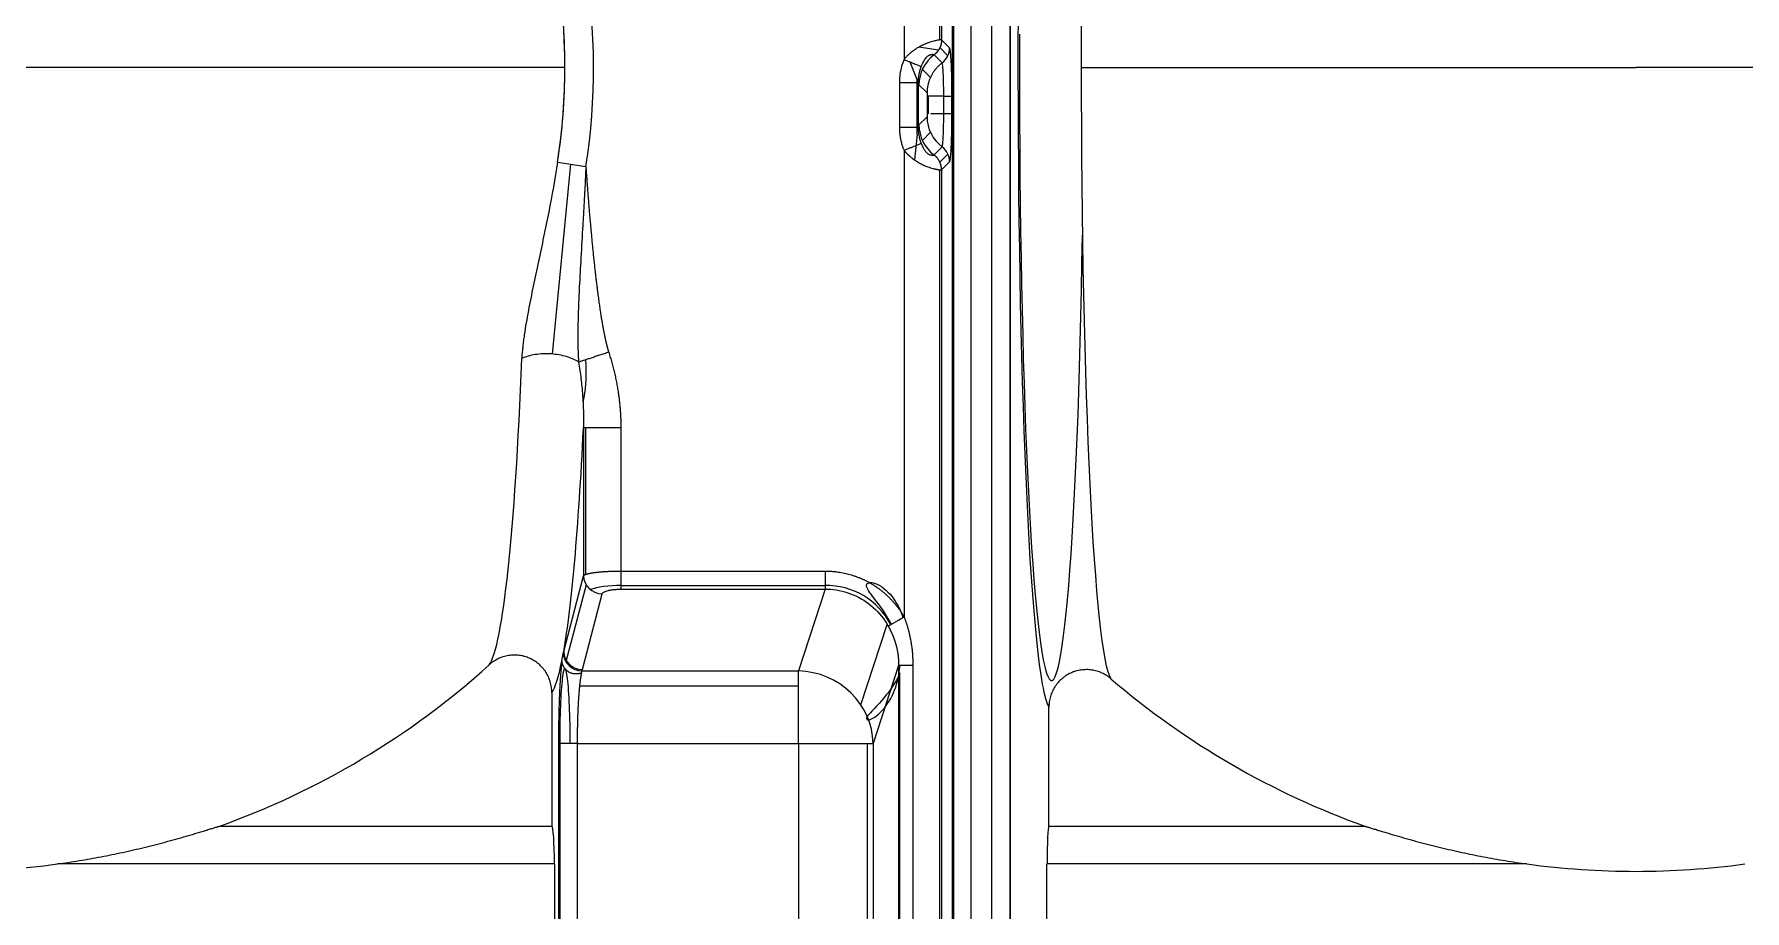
# Model space of a CAD drawing. Header units: millimetres. Extents: x 409 to 2276, y 1039 to 1674.
# Drawn here: x 1750.41 to 1796.03, y 1439.66 to 1463.05 of the extents above; entities that cross this region are included whole.
import ezdxf

# ---------------------------------------------------------------- set-up
doc = ezdxf.new("R2010")
doc.units = ezdxf.units.MM
doc.layers.add('粗实线层', color=7, linetype='Continuous', lineweight=35)

msp = doc.modelspace()

# ---------------------------------------------------------------- linework, layer by layer
at = {"layer": '粗实线层', "lineweight": 20}
for p, q in [((1773.611, 1465.161), (1773.611, 1462.376)), ((1774.56, 1465.161), (1774.56, 1462.895)), ((1774.61, 1465.161), (1774.61, 1462.895)), ((1774.902, 1414.161), (1774.902, 1465.161)), ((1774.927, 1465.161), (1774.927, 1414.161)), ((1775.401, 1414.161), (1775.401, 1465.161)), ((1775.952, 1414.161), (1775.952, 1465.161)), ((1776.427, 1465.161), (1776.427, 1414.161)), ((1776.452, 1414.161), (1776.452, 1465.161)), ((1774.527, 1462.622), (1774.005, 1462.701)), ((1774.565, 1462.69), (1774.781, 1462.474)), ((1774.825, 1462.679), (1774.61, 1462.895)), ((1764.566, 1462.161), (1748.126, 1462.161)), ((1773.762, 1462.312), (1773.96, 1461.821)), ((1774.098, 1462.107), (1774.313, 1461.892)), ((1774.625, 1462.28), (1774.41, 1462.495)), ((1778.335, 1462.161), (1793.126, 1462.161)), ((1814.62, 1462.161), (1793.126, 1462.161)), ((1773.485, 1461.756), (1773.485, 1460.566)), ((1773.96, 1460.379), (1773.96, 1461.821)), ((1773.985, 1461.756), (1773.985, 1460.566)), ((1774.009, 1461.697), (1774.224, 1461.482)), ((1774.228, 1461.398), (1774.228, 1460.925)), ((1774.254, 1461.398), (1774.254, 1460.925)), ((1774.669, 1460.925), (1774.669, 1461.398)), ((1774.876, 1461.398), (1774.876, 1460.925)), ((1774.889, 1460.925), (1774.889, 1461.398)), ((1774.224, 1460.841), (1774.009, 1460.626)), ((1774.889, 1460.925), (1774.669, 1460.925)), ((1773.96, 1460.379), (1773.891, 1459.693)), ((1774.313, 1460.43), (1774.098, 1460.215)), ((1773.611, 1459.947), (1773.611, 1447.502)), ((1774.41, 1459.827), (1774.625, 1460.042)), ((1774.781, 1459.849), (1774.565, 1459.633)), ((1764.719, 1459.579), (1764.223, 1454.514)), ((1764.371, 1459.633), (1765.126, 1459.515)), ((1774.56, 1459.428), (1774.56, 1419.895)), ((1774.61, 1459.427), (1774.825, 1459.643)), ((1774.61, 1459.427), (1774.61, 1419.895)), ((1766.059, 1452.544), (1765.061, 1452.544)), ((1765.061, 1452.544), (1765.061, 1448.6)), ((1765.126, 1448.639), (1765.126, 1452.544)), ((1766.059, 1452.544), (1766.059, 1448.724)), ((1764.534, 1446.578), (1765.061, 1448.6)), ((1765.131, 1448.36), (1764.604, 1446.338)), ((1766.059, 1448.724), (1766.059, 1448.241)), ((1766.059, 1448.724), (1771.506, 1448.724)), ((1765.032, 1446.095), (1765.56, 1448.117)), ((1766.059, 1448.341), (1771.506, 1448.341)), ((1766.059, 1448.241), (1771.506, 1448.241)), ((1771.506, 1448.241), (1770.794, 1446.058)), ((1772.46, 1445.151), (1773.162, 1447.301)), ((1773.465, 1446.206), (1772.786, 1444.127)), ((1773.465, 1446.206), (1773.465, 1433.117)), ((1773.846, 1446.206), (1773.846, 1433.117)), ((1764.956, 1445.661), (1770.794, 1445.661)), ((1765.023, 1446.058), (1770.794, 1446.058)), ((1770.794, 1444.127), (1770.794, 1446.058)), ((1773.502, 1433.311), (1773.502, 1446.005)), ((1764.217, 1445.484), (1764.217, 1441.911)), ((1777.475, 1441.911), (1777.475, 1445.095)), ((1764.395, 1444.127), (1764.395, 1435.196)), ((1764.427, 1444.127), (1764.427, 1435.196)), ((1764.893, 1444.127), (1764.893, 1435.196)), ((1764.893, 1444.127), (1770.794, 1444.127)), ((1770.794, 1444.127), (1770.794, 1435.196)), ((1770.794, 1444.127), (1772.786, 1444.127)), ((1772.626, 1444.127), (1772.626, 1435.196)), ((1772.786, 1444.127), (1772.786, 1435.196)), ((1764.217, 1441.911), (1755.333, 1441.911)), ((1785.92, 1441.911), (1777.475, 1441.911)), ((1764.287, 1440.911), (1751.031, 1440.911)), ((1764.287, 1440.911), (1764.287, 1438.411)), ((1790.222, 1440.911), (1777.422, 1440.911)), ((1777.422, 1438.411), (1777.422, 1440.911))]:
    msp.add_line(p, q, dxfattribs=at)
for centre, radius, start, end in [((1748.126, 1462.161), 16.44, 351.1539, 9.2643), ((1748.126, 1462.161), 16.44, 0, 9.2643), ((1748.126, 1462.161), 17.205, 351.1539, 9.2643), ((1748.126, 1462.161), 16.44, 351.1539, 0), ((1748.126, 1462.161), 21.494, 289.5901, 312.133), ((1793.126, 1462.161), 21.494, 229.357, 250.4099), ((1748.126, 1462.161), 21.448, 262.2163, 277.7837), ((1793.126, 1462.161), 21.448, 262.2163, 277.7837)]:
    msp.add_arc(centre, radius, start, end, dxfattribs=at)
for centre, major_axis, ratio, start_param, end_param in [((1777.544, 1462.161), (0, -17.117), 0.052336, 4.536211, 6.003218), ((1779.191, 1462.161), (0, -16.356), 0.052336, 4.536211, 4.712389), ((1777.544, 1462.161), (0, 16.356), 0.052336, 1.516599, 4.435125), ((1774.326, 1462.679), (-0.354, -0.354), 0.997265, 1.428216, 2.354826), ((1775.007, 1461.697), (0.707, 0.707), 0.997265, 1.428307, 2.354825), ((1779.191, 1462.161), (0, -16.356), 0.052336, 4.712389, 6.207788), ((1774.39, 1461.398), (-0.5, 0), 0.000035, 2.162623, 3.089215), ((1775.222, 1460.841), (0.707, -0.707), 0.997265, 3.92836, 4.854971), ((1775.227, 1460.925), (1, 0), 0.000001, 2.179337, 2.692846), ((1775.007, 1460.626), (0.707, -0.707), 0.997265, 3.928399, 4.854916), ((1774.326, 1459.643), (-0.353, 0.354), 0.997266, 3.92864, 4.855249), ((1762.441, 1462.161), (0, -16.011), 0.069756, 0.094116, 1.06445), ((1764.104, 1462.161), (0, -16.755), 0.069756, 0.376279, 0.959436), ((1765.56, 1448.6), (-0.484, 0.126), 0.96373, 0.264456, 1.817189), ((1766.059, 1448.073), (-1, 0), 0.267949, 4.712389, 5.659885), ((1771.494, 1446.27), (-0.645, -1.975), 0.962495, 2.394453, 3.462237), ((1773.611, 1447.502), (0.432, 0.251), 0.000001, 3.348724, 4.712389), ((1765.023, 1446.541), (-0.483, 0.128), 0.963657, 0.278768, 1.821069), ((1765.032, 1446.578), (-0.484, 0.126), 0.96373, 0.26445, 1.817191), ((1764.104, 1462.161), (0, -16.755), 0.069756, 0.09691, 0.332582), ((1764.567, 1444.127), (0, 2), 0.069927, 4.712389, 7.853982), ((1770.794, 1444.127), (1.901, -0.621), 0.962495, 0.327053, 1.87529), ((1777.544, 1462.161), (0, -17.117), 0.052336, 6.003218, 6.206082), ((1764.217, 1440.911), (0, 1), 0.069927, 4.712389, 6.283185), ((1777.475, 1440.911), (0, 1), 0.052408, 0, 1.570796)]:
    msp.add_ellipse(centre, major_axis=major_axis, ratio=ratio, start_param=start_param, end_param=end_param, dxfattribs=at)
for points, degree, knots in [([(1774.61, 1462.895), (1774.609, 1462.895), (1774.609, 1462.896), (1774.607, 1462.896), (1774.606, 1462.896), (1774.604, 1462.897), (1774.602, 1462.897), (1774.6, 1462.897), (1774.597, 1462.897), (1774.594, 1462.897), (1774.591, 1462.897), (1774.587, 1462.897), (1774.583, 1462.896), (1774.579, 1462.896), (1774.575, 1462.896), (1774.57, 1462.895), (1774.565, 1462.895), (1774.553, 1462.893), (1774.533, 1462.89), (1774.497, 1462.884), (1774.455, 1462.875), (1774.398, 1462.861), (1774.337, 1462.845), (1774.275, 1462.825), (1774.226, 1462.807), (1774.186, 1462.792), (1774.146, 1462.775), (1774.106, 1462.757), (1774.067, 1462.737), (1774.03, 1462.717), (1773.992, 1462.696), (1773.955, 1462.674), (1773.919, 1462.65), (1773.88, 1462.623), (1773.833, 1462.589), (1773.787, 1462.551), (1773.749, 1462.518), (1773.72, 1462.492), (1773.696, 1462.469), (1773.674, 1462.446), (1773.652, 1462.422), (1773.631, 1462.399), (1773.618, 1462.383), (1773.611, 1462.376)], 3, [0, 0, 0, 0, 0.009652, 0.019371, 0.029157, 0.039009, 0.048928, 0.058912, 0.068961, 0.079075, 0.089254, 0.099501, 0.109814, 0.120196, 0.130646, 0.141166, 0.151755, 0.162415, 0.20779, 0.253246, 0.316208, 0.360133, 0.431508, 0.487799, 0.518852, 0.54969, 0.580257, 0.610521, 0.640414, 0.666456, 0.694481, 0.724473, 0.746679, 0.776189, 0.812656, 0.853695, 0.884193, 0.904534, 0.924283, 0.943695, 0.962778, 0.981543, 1, 1, 1, 1]), ([(1774.41, 1462.495), (1774.409, 1462.495), (1774.409, 1462.496), (1774.408, 1462.497), (1774.407, 1462.498), (1774.406, 1462.499), (1774.404, 1462.499), (1774.403, 1462.5), (1774.401, 1462.5), (1774.399, 1462.501), (1774.397, 1462.501), (1774.394, 1462.502), (1774.392, 1462.502), (1774.39, 1462.502), (1774.387, 1462.502), (1774.384, 1462.502), (1774.382, 1462.502), (1774.379, 1462.502), (1774.376, 1462.502), (1774.373, 1462.502), (1774.37, 1462.502), (1774.367, 1462.502), (1774.363, 1462.502), (1774.36, 1462.501), (1774.357, 1462.501), (1774.354, 1462.501), (1774.35, 1462.5), (1774.347, 1462.5), (1774.344, 1462.499), (1774.341, 1462.499), (1774.334, 1462.498), (1774.325, 1462.496), (1774.312, 1462.493), (1774.3, 1462.49), (1774.285, 1462.484), (1774.266, 1462.476), (1774.242, 1462.462), (1774.223, 1462.446), (1774.207, 1462.431), (1774.195, 1462.418), (1774.182, 1462.403), (1774.168, 1462.385), (1774.154, 1462.364), (1774.143, 1462.346), (1774.134, 1462.331), (1774.126, 1462.317), (1774.118, 1462.302), (1774.109, 1462.284), (1774.099, 1462.263), (1774.088, 1462.24), (1774.076, 1462.214), (1774.069, 1462.195), (1774.065, 1462.185)], 3, [0, 0, 0, 0, 0.017719, 0.035157, 0.052314, 0.069189, 0.085782, 0.102091, 0.118117, 0.133861, 0.149321, 0.1645, 0.179396, 0.194012, 0.208347, 0.222402, 0.236178, 0.249676, 0.262898, 0.275845, 0.288518, 0.300919, 0.313049, 0.324911, 0.336507, 0.347839, 0.358911, 0.369725, 0.380284, 0.390591, 0.400648, 0.438325, 0.472114, 0.502203, 0.528783, 0.576572, 0.61908, 0.658104, 0.677474, 0.698514, 0.72151, 0.746713, 0.774354, 0.804655, 0.81836, 0.835021, 0.854685, 0.877404, 0.903234, 0.932235, 0.96447, 1, 1, 1, 1]), ([(1774.61, 1462.895), (1774.61, 1462.892), (1774.609, 1462.885), (1774.609, 1462.874), (1774.609, 1462.864), (1774.608, 1462.853), (1774.607, 1462.843), (1774.606, 1462.833), (1774.604, 1462.822), (1774.603, 1462.812), (1774.601, 1462.802), (1774.599, 1462.792), (1774.597, 1462.782), (1774.594, 1462.772), (1774.592, 1462.762), (1774.589, 1462.752), (1774.586, 1462.742), (1774.582, 1462.733), (1774.579, 1462.723), (1774.575, 1462.713), (1774.572, 1462.704), (1774.568, 1462.695), (1774.564, 1462.685), (1774.559, 1462.676), (1774.555, 1462.667), (1774.55, 1462.658), (1774.545, 1462.65), (1774.54, 1462.641), (1774.535, 1462.632), (1774.53, 1462.624), (1774.524, 1462.615), (1774.519, 1462.607), (1774.513, 1462.599), (1774.507, 1462.591), (1774.501, 1462.583), (1774.494, 1462.576), (1774.488, 1462.568), (1774.482, 1462.561), (1774.475, 1462.554), (1774.468, 1462.546), (1774.461, 1462.54), (1774.454, 1462.533), (1774.447, 1462.526), (1774.44, 1462.52), (1774.432, 1462.513), (1774.425, 1462.507), (1774.417, 1462.501), (1774.412, 1462.497), (1774.41, 1462.495)], 3, [0, 0, 0, 0, 0.022614, 0.04519, 0.067725, 0.090222, 0.112679, 0.135097, 0.157476, 0.179815, 0.202116, 0.224377, 0.246599, 0.268782, 0.290926, 0.313031, 0.335097, 0.357125, 0.379113, 0.401062, 0.422973, 0.444845, 0.466678, 0.488472, 0.510228, 0.531944, 0.553623, 0.575262, 0.596863, 0.618426, 0.63995, 0.661435, 0.682883, 0.704291, 0.725662, 0.746994, 0.768287, 0.789543, 0.81076, 0.831939, 0.85308, 0.874182, 0.895247, 0.916274, 0.937262, 0.958213, 0.979125, 1, 1, 1, 1]), ([(1773.611, 1462.376), (1773.639, 1462.364), (1773.668, 1462.352), (1773.723, 1462.329), (1773.75, 1462.317), (1773.8, 1462.296), (1773.824, 1462.286), (1773.869, 1462.268), (1773.889, 1462.259), (1773.926, 1462.243), (1773.944, 1462.236), (1773.978, 1462.222), (1773.994, 1462.215), (1774.021, 1462.204), (1774.033, 1462.199), (1774.053, 1462.19), (1774.06, 1462.187), (1774.065, 1462.185)], 3, [0, 0, 0, 0, 0.125, 0.125, 0.25, 0.25, 0.375, 0.375, 0.5, 0.5, 0.625, 0.625, 0.75, 0.75, 0.875, 0.875, 1, 1, 1, 1]), ([(1774.065, 1462.185), (1774.063, 1462.18), (1774.059, 1462.168), (1774.053, 1462.151), (1774.046, 1462.133), (1774.04, 1462.115), (1774.035, 1462.096), (1774.029, 1462.077), (1774.024, 1462.058), (1774.019, 1462.038), (1774.014, 1462.018), (1774.01, 1461.998), (1774.005, 1461.978), (1774.002, 1461.957), (1773.998, 1461.935), (1773.995, 1461.914), (1773.992, 1461.892), (1773.99, 1461.87), (1773.988, 1461.848), (1773.986, 1461.825), (1773.985, 1461.802), (1773.985, 1461.779), (1773.985, 1461.764), (1773.985, 1461.756)], 3, [0, 0, 0, 0, 0.041731, 0.08413, 0.12719, 0.170899, 0.215248, 0.260225, 0.305818, 0.352014, 0.398798, 0.446157, 0.494073, 0.542531, 0.591514, 0.641004, 0.690982, 0.741431, 0.792328, 0.843656, 0.895391, 0.947513, 1, 1, 1, 1]), ([(1774.669, 1461.398), (1774.669, 1461.548), (1774.665, 1461.851), (1774.648, 1462.182), (1774.632, 1462.272), (1774.625, 1462.28)], 3, [0, 0, 0, 0, 0.337668, 0.674607, 1, 1, 1, 1]), ([(1773.485, 1461.756), (1773.514, 1461.756), (1773.544, 1461.756), (1773.604, 1461.756), (1773.634, 1461.756), (1773.694, 1461.756), (1773.723, 1461.756), (1773.779, 1461.756), (1773.805, 1461.756), (1773.854, 1461.756), (1773.875, 1461.756), (1773.913, 1461.756), (1773.929, 1461.756), (1773.955, 1461.756), (1773.965, 1461.756), (1773.979, 1461.756), (1773.983, 1461.756), (1773.985, 1461.756)], 3, [0, 0, 0, 0, 0.125, 0.125, 0.25, 0.25, 0.375, 0.375, 0.5, 0.5, 0.625, 0.625, 0.75, 0.75, 0.875, 0.875, 1, 1, 1, 1]), ([(1773.985, 1461.756), (1773.985, 1461.755), (1773.986, 1461.751), (1773.987, 1461.747), (1773.988, 1461.742), (1773.989, 1461.738), (1773.991, 1461.734), (1773.992, 1461.73), (1773.993, 1461.727), (1773.994, 1461.724), (1773.995, 1461.721), (1773.996, 1461.718), (1773.998, 1461.715), (1773.999, 1461.712), (1774, 1461.71), (1774.001, 1461.708), (1774.002, 1461.706), (1774.003, 1461.704), (1774.004, 1461.702), (1774.005, 1461.7), (1774.006, 1461.699), (1774.008, 1461.698), (1774.008, 1461.697), (1774.009, 1461.697)], 3, [0, 0, 0, 0, 0.051285, 0.102171, 0.15266, 0.20276, 0.252473, 0.301806, 0.350763, 0.39935, 0.447573, 0.49544, 0.542956, 0.590128, 0.636963, 0.683466, 0.72964, 0.77549, 0.821019, 0.866231, 0.911129, 0.955718, 1, 1, 1, 1]), ([(1774.224, 1461.482), (1774.225, 1461.481), (1774.226, 1461.472), (1774.228, 1461.44), (1774.228, 1461.412), (1774.228, 1461.398)], 3, [0, 0, 0, 0, 0.325301, 0.662286, 1, 1, 1, 1]), ([(1774.669, 1461.398), (1774.605, 1461.398), (1774.546, 1461.398), (1774.441, 1461.398), (1774.395, 1461.398), (1774.319, 1461.398), (1774.288, 1461.398), (1774.245, 1461.398), (1774.232, 1461.398), (1774.228, 1461.398)], 3, [0, 0, 0, 0, 0.25, 0.25, 0.5, 0.5, 0.75, 0.75, 1, 1, 1, 1]), ([(1774.625, 1460.042), (1774.632, 1460.05), (1774.648, 1460.14), (1774.665, 1460.471), (1774.669, 1460.775), (1774.669, 1460.925)], 3, [0, 0, 0, 0, 0.325485, 0.662412, 1, 1, 1, 1]), ([(1773.485, 1460.566), (1773.485, 1460.559), (1773.485, 1460.546), (1773.486, 1460.526), (1773.486, 1460.507), (1773.487, 1460.488), (1773.488, 1460.469), (1773.49, 1460.45), (1773.491, 1460.431), (1773.493, 1460.413), (1773.495, 1460.395), (1773.497, 1460.377), (1773.499, 1460.36), (1773.501, 1460.343), (1773.504, 1460.326), (1773.506, 1460.309), (1773.509, 1460.292), (1773.512, 1460.276), (1773.515, 1460.26), (1773.521, 1460.229), (1773.531, 1460.186), (1773.546, 1460.131), (1773.56, 1460.083), (1773.575, 1460.04), (1773.588, 1460.004), (1773.6, 1459.973), (1773.608, 1459.955), (1773.611, 1459.947)], 3, [0, 0, 0, 0, 0.03134, 0.062331, 0.092971, 0.123258, 0.153188, 0.182761, 0.211973, 0.240822, 0.269307, 0.297425, 0.325174, 0.352553, 0.37956, 0.406193, 0.432458, 0.458362, 0.483912, 0.509116, 0.606761, 0.695455, 0.77533, 0.846136, 0.90731, 0.958595, 1, 1, 1, 1]), ([(1773.485, 1460.566), (1773.517, 1460.566), (1773.549, 1460.566), (1773.611, 1460.566), (1773.641, 1460.566), (1773.7, 1460.566), (1773.728, 1460.566), (1773.782, 1460.566), (1773.807, 1460.566), (1773.853, 1460.566), (1773.873, 1460.566), (1773.91, 1460.566), (1773.926, 1460.566), (1773.953, 1460.566), (1773.963, 1460.566), (1773.978, 1460.566), (1773.983, 1460.566), (1773.985, 1460.566)], 3, [0, 0, 0, 0, 0.125, 0.125, 0.25, 0.25, 0.375, 0.375, 0.5, 0.5, 0.625, 0.625, 0.75, 0.75, 0.875, 0.875, 1, 1, 1, 1]), ([(1774.009, 1460.626), (1774.008, 1460.625), (1774.007, 1460.624), (1774.006, 1460.622), (1774.004, 1460.62), (1774.003, 1460.618), (1774.002, 1460.616), (1774, 1460.613), (1773.999, 1460.61), (1773.997, 1460.606), (1773.996, 1460.602), (1773.994, 1460.598), (1773.993, 1460.594), (1773.991, 1460.589), (1773.989, 1460.584), (1773.988, 1460.579), (1773.986, 1460.573), (1773.985, 1460.568), (1773.985, 1460.566)], 3, [0, 0, 0, 0, 0.058172, 0.116875, 0.176118, 0.235907, 0.29625, 0.357154, 0.418632, 0.480698, 0.543367, 0.606653, 0.670568, 0.735124, 0.800334, 0.866207, 0.932758, 1, 1, 1, 1]), ([(1773.985, 1460.566), (1773.985, 1460.561), (1773.985, 1460.55), (1773.985, 1460.534), (1773.985, 1460.517), (1773.986, 1460.501), (1773.987, 1460.485), (1773.988, 1460.469), (1773.99, 1460.454), (1773.991, 1460.438), (1773.993, 1460.422), (1773.995, 1460.407), (1773.997, 1460.391), (1774, 1460.376), (1774.002, 1460.361), (1774.007, 1460.338), (1774.013, 1460.308), (1774.022, 1460.273), (1774.03, 1460.241), (1774.039, 1460.211), (1774.048, 1460.184), (1774.057, 1460.16), (1774.063, 1460.144), (1774.065, 1460.137)], 3, [0, 0, 0, 0, 0.036886, 0.073665, 0.110327, 0.146866, 0.183275, 0.219546, 0.255672, 0.291646, 0.32746, 0.363109, 0.398584, 0.433879, 0.468988, 0.503903, 0.592352, 0.674976, 0.751727, 0.822588, 0.887565, 0.946685, 1, 1, 1, 1]), ([(1773.611, 1459.947), (1773.636, 1459.957), (1773.662, 1459.968), (1773.715, 1459.99), (1773.741, 1460.001), (1773.793, 1460.023), (1773.818, 1460.034), (1773.866, 1460.054), (1773.889, 1460.064), (1773.932, 1460.082), (1773.952, 1460.09), (1773.987, 1460.104), (1774.002, 1460.111), (1774.028, 1460.122), (1774.039, 1460.126), (1774.055, 1460.133), (1774.062, 1460.136), (1774.066, 1460.137)], 3, [0, 0, 0, 0, 0.125, 0.125, 0.25, 0.25, 0.375, 0.375, 0.5, 0.5, 0.625, 0.625, 0.75, 0.75, 0.875, 0.875, 1, 1, 1, 1]), ([(1773.611, 1459.947), (1773.614, 1459.943), (1773.622, 1459.934), (1773.633, 1459.921), (1773.644, 1459.909), (1773.656, 1459.895), (1773.669, 1459.882), (1773.682, 1459.868), (1773.696, 1459.855), (1773.71, 1459.841), (1773.725, 1459.827), (1773.74, 1459.812), (1773.756, 1459.798), (1773.788, 1459.77), (1773.83, 1459.736), (1773.878, 1459.7), (1773.909, 1459.679), (1773.929, 1459.666), (1773.943, 1459.656), (1773.957, 1459.647), (1773.972, 1459.639), (1773.985, 1459.63), (1773.999, 1459.622), (1774.012, 1459.615), (1774.025, 1459.608), (1774.037, 1459.601), (1774.049, 1459.594), (1774.061, 1459.588), (1774.073, 1459.582), (1774.098, 1459.57), (1774.139, 1459.55), (1774.193, 1459.527), (1774.252, 1459.505), (1774.319, 1459.483), (1774.373, 1459.468), (1774.413, 1459.458), (1774.439, 1459.451), (1774.468, 1459.445), (1774.493, 1459.44), (1774.514, 1459.436), (1774.531, 1459.433), (1774.546, 1459.43), (1774.559, 1459.429), (1774.57, 1459.427), (1774.58, 1459.426), (1774.588, 1459.426), (1774.595, 1459.426), (1774.6, 1459.426), (1774.605, 1459.426), (1774.608, 1459.426), (1774.609, 1459.427), (1774.61, 1459.427)], 3, [0, 0, 0, 0, 0.009807, 0.019915, 0.03033, 0.041052, 0.052086, 0.063436, 0.075104, 0.087095, 0.099415, 0.112069, 0.125063, 0.138404, 0.187775, 0.224546, 0.248144, 0.258099, 0.269028, 0.279722, 0.290178, 0.300393, 0.310367, 0.320095, 0.329573, 0.338792, 0.347748, 0.356437, 0.364855, 0.372998, 0.413665, 0.455332, 0.497823, 0.553253, 0.621379, 0.644619, 0.672076, 0.703734, 0.739558, 0.764925, 0.789624, 0.813661, 0.837031, 0.85973, 0.881758, 0.903114, 0.923802, 0.94383, 0.963204, 0.981928, 1, 1, 1, 1]), ([(1774.065, 1460.137), (1774.067, 1460.132), (1774.071, 1460.123), (1774.077, 1460.109), (1774.082, 1460.096), (1774.087, 1460.084), (1774.092, 1460.073), (1774.097, 1460.062), (1774.102, 1460.053), (1774.106, 1460.045), (1774.109, 1460.037), (1774.113, 1460.03), (1774.116, 1460.024), (1774.124, 1460.009), (1774.136, 1459.987), (1774.154, 1459.959), (1774.174, 1459.93), (1774.196, 1459.902), (1774.224, 1459.874), (1774.253, 1459.853), (1774.273, 1459.843), (1774.286, 1459.838), (1774.292, 1459.836), (1774.298, 1459.834), (1774.305, 1459.832), (1774.311, 1459.83), (1774.318, 1459.828), (1774.325, 1459.826), (1774.332, 1459.825), (1774.339, 1459.824), (1774.347, 1459.823), (1774.354, 1459.822), (1774.361, 1459.821), (1774.368, 1459.82), (1774.374, 1459.82), (1774.381, 1459.82), (1774.387, 1459.82), (1774.392, 1459.821), (1774.397, 1459.821), (1774.402, 1459.822), (1774.405, 1459.824), (1774.408, 1459.825), (1774.409, 1459.827), (1774.41, 1459.827)], 3, [0, 0, 0, 0, 0.018104, 0.035096, 0.050988, 0.065788, 0.079508, 0.092156, 0.103742, 0.114275, 0.123763, 0.132213, 0.139633, 0.146029, 0.188954, 0.225636, 0.256433, 0.305872, 0.34941, 0.398408, 0.454166, 0.466913, 0.480625, 0.495331, 0.51106, 0.527842, 0.545707, 0.564684, 0.584803, 0.606091, 0.628578, 0.65229, 0.677257, 0.703503, 0.731057, 0.759937, 0.790159, 0.821732, 0.854663, 0.888954, 0.924608, 0.961624, 1, 1, 1, 1]), ([(1774.61, 1459.427), (1774.609, 1459.431), (1774.609, 1459.438), (1774.609, 1459.449), (1774.608, 1459.46), (1774.608, 1459.471), (1774.607, 1459.481), (1774.605, 1459.491), (1774.604, 1459.5), (1774.603, 1459.509), (1774.601, 1459.518), (1774.599, 1459.527), (1774.598, 1459.535), (1774.596, 1459.543), (1774.594, 1459.551), (1774.592, 1459.559), (1774.59, 1459.566), (1774.588, 1459.574), (1774.585, 1459.581), (1774.583, 1459.588), (1774.581, 1459.594), (1774.578, 1459.601), (1774.576, 1459.607), (1774.573, 1459.613), (1774.571, 1459.619), (1774.569, 1459.625), (1774.566, 1459.631), (1774.564, 1459.636), (1774.561, 1459.641), (1774.559, 1459.646), (1774.554, 1459.657), (1774.545, 1459.674), (1774.532, 1459.695), (1774.518, 1459.716), (1774.503, 1459.736), (1774.488, 1459.754), (1774.473, 1459.771), (1774.457, 1459.787), (1774.441, 1459.802), (1774.426, 1459.815), (1774.415, 1459.823), (1774.41, 1459.827)], 3, [0, 0, 0, 0, 0.024417, 0.048202, 0.07136, 0.093896, 0.115819, 0.137134, 0.157848, 0.177968, 0.197503, 0.216459, 0.234845, 0.252692, 0.270182, 0.287345, 0.304173, 0.320657, 0.336786, 0.352553, 0.367949, 0.382966, 0.397598, 0.411836, 0.425673, 0.439104, 0.452122, 0.46472, 0.476894, 0.488638, 0.499946, 0.555915, 0.610849, 0.664623, 0.717119, 0.768232, 0.817863, 0.865927, 0.912347, 0.957057, 1, 1, 1, 1]), ([(1764.371, 1459.633), (1764.302, 1459.189), (1764.22, 1458.745), (1764.09, 1458.082), (1764.045, 1457.862), (1763.953, 1457.421), (1763.906, 1457.201), (1763.813, 1456.762), (1763.72, 1456.324), (1763.632, 1455.888), (1763.571, 1455.563), (1763.551, 1455.455), (1763.514, 1455.24), (1763.489, 1455.079), (1763.467, 1454.92), (1763.453, 1454.814), (1763.447, 1454.761), (1763.43, 1454.603), (1763.421, 1454.498), (1763.418, 1454.396)], 3, [0, 0, 0, 0, 0.25, 0.25, 0.375, 0.375, 0.5, 0.5, 0.625, 0.75, 0.75, 0.8125, 0.8125, 0.875, 0.90625, 0.90625, 0.9375, 0.9375, 1, 1, 1, 1]), ([(1765.126, 1459.515), (1765.124, 1459.475), (1765.121, 1459.393), (1765.115, 1459.269), (1765.108, 1459.145), (1765.102, 1459.019), (1765.096, 1458.893), (1765.089, 1458.765), (1765.082, 1458.636), (1765.075, 1458.507), (1765.067, 1458.376), (1765.06, 1458.244), (1765.052, 1458.111), (1765.044, 1457.978), (1765.022, 1457.602), (1764.988, 1457.011), (1764.953, 1456.382), (1764.934, 1455.961), (1764.925, 1455.725), (1764.918, 1455.507), (1764.913, 1455.305), (1764.911, 1455.139), (1764.91, 1455.004), (1764.909, 1454.895), (1764.91, 1454.788), (1764.912, 1454.7), (1764.915, 1454.632), (1764.916, 1454.587), (1764.918, 1454.55), (1764.919, 1454.521), (1764.92, 1454.493), (1764.922, 1454.465), (1764.923, 1454.433), (1764.925, 1454.4), (1764.927, 1454.367), (1764.929, 1454.333), (1764.931, 1454.311), (1764.932, 1454.299)], 3, [0, 0, 0, 0, 0.0233, 0.046798, 0.070494, 0.094388, 0.118482, 0.142775, 0.167268, 0.191961, 0.216854, 0.241948, 0.267244, 0.292744, 0.318448, 0.482238, 0.630328, 0.678671, 0.723799, 0.765709, 0.804401, 0.840078, 0.861666, 0.882743, 0.90347, 0.923933, 0.934354, 0.943186, 0.950434, 0.956208, 0.960598, 0.966792, 0.973085, 0.979548, 0.986234, 0.993111, 1, 1, 1, 1]), ([(1765.126, 1459.515), (1765.18, 1458.686), (1765.257, 1457.848), (1765.338, 1456.947), (1765.427, 1456.248), (1765.503, 1455.653), (1765.582, 1455.214), (1765.618, 1455.017), (1765.66, 1454.837), (1765.704, 1454.651), (1765.734, 1454.563)], 2, [0, 0, 0, 0.25, 0.25, 0.5, 0.5, 0.75, 0.75, 0.875, 0.875, 1, 1, 1]), ([(1764.931, 1454.3), (1764.889, 1454.329), (1764.84, 1454.356), (1764.731, 1454.405), (1764.672, 1454.427), (1764.546, 1454.464), (1764.48, 1454.479), (1764.342, 1454.503), (1764.271, 1454.511), (1764.127, 1454.52), (1764.055, 1454.521), (1763.913, 1454.515), (1763.843, 1454.509), (1763.709, 1454.488), (1763.644, 1454.474), (1763.524, 1454.44), (1763.468, 1454.42), (1763.418, 1454.396)], 3, [0, 0, 0, 0, 0.125, 0.125, 0.25, 0.25, 0.375, 0.375, 0.5, 0.5, 0.625, 0.625, 0.75, 0.75, 0.875, 0.875, 1, 1, 1, 1]), ([(1765.734, 1454.563), (1765.694, 1454.549), (1765.653, 1454.536), (1765.571, 1454.509), (1765.53, 1454.496), (1765.45, 1454.47), (1765.411, 1454.457), (1765.335, 1454.432), (1765.298, 1454.419), (1765.227, 1454.396), (1765.194, 1454.385), (1765.13, 1454.364), (1765.1, 1454.355), (1765.045, 1454.336), (1765.019, 1454.328), (1764.972, 1454.313), (1764.951, 1454.306), (1764.931, 1454.299)], 3, [0, 0, 0, 0, 0.125, 0.125, 0.25, 0.25, 0.375, 0.375, 0.5, 0.5, 0.625, 0.625, 0.75, 0.75, 0.875, 0.875, 1, 1, 1, 1]), ([(1764.931, 1454.299), (1764.956, 1454.152), (1764.976, 1454.005), (1765.011, 1453.711), (1765.025, 1453.564), (1765.058, 1453.124), (1765.067, 1452.832), (1765.061, 1452.544)], 3, [0, 0, 0, 0, 0.25, 0.25, 0.5, 0.5, 1, 1, 1, 1]), ([(1765.115, 1454.359), (1765.119, 1454.303), (1765.121, 1454.247), (1765.135, 1453.871), (1765.117, 1453.548), (1765.048, 1453.238)], 3, [0, 0, 0, 0, 0.14933, 0.14933, 1, 1, 1, 1]), ([(1765.734, 1454.563), (1765.903, 1454.046), (1765.985, 1453.507), (1766.059, 1453.022), (1766.059, 1452.544)], 2, [0, 0, 0, 0.5, 0.5, 1, 1, 1]), ([(1765.061, 1448.6), (1765.062, 1448.6), (1765.062, 1448.602), (1765.064, 1448.604), (1765.066, 1448.606), (1765.068, 1448.608), (1765.07, 1448.61), (1765.072, 1448.612), (1765.075, 1448.614), (1765.078, 1448.616), (1765.081, 1448.618), (1765.084, 1448.62), (1765.087, 1448.622), (1765.091, 1448.624), (1765.095, 1448.626), (1765.099, 1448.628), (1765.103, 1448.629), (1765.107, 1448.631), (1765.111, 1448.633), (1765.116, 1448.635), (1765.12, 1448.636), (1765.125, 1448.638), (1765.13, 1448.64), (1765.135, 1448.641), (1765.14, 1448.643), (1765.145, 1448.645), (1765.15, 1448.646), (1765.155, 1448.648), (1765.161, 1448.649), (1765.166, 1448.651), (1765.172, 1448.652), (1765.177, 1448.653), (1765.183, 1448.655), (1765.189, 1448.656), (1765.194, 1448.658), (1765.2, 1448.659), (1765.206, 1448.66), (1765.212, 1448.662), (1765.218, 1448.663), (1765.223, 1448.664), (1765.229, 1448.665), (1765.235, 1448.666), (1765.241, 1448.667), (1765.247, 1448.669), (1765.253, 1448.67), (1765.259, 1448.671), (1765.265, 1448.672), (1765.276, 1448.674), (1765.292, 1448.676), (1765.314, 1448.68), (1765.336, 1448.683), (1765.359, 1448.686), (1765.383, 1448.689), (1765.408, 1448.692), (1765.433, 1448.695), (1765.458, 1448.697), (1765.485, 1448.7), (1765.511, 1448.702), (1765.538, 1448.705), (1765.566, 1448.707), (1765.593, 1448.709), (1765.621, 1448.711), (1765.65, 1448.712), (1765.678, 1448.714), (1765.707, 1448.716), (1765.736, 1448.717), (1765.765, 1448.718), (1765.795, 1448.719), (1765.824, 1448.72), (1765.853, 1448.721), (1765.883, 1448.722), (1765.912, 1448.723), (1765.942, 1448.723), (1765.971, 1448.724), (1766.001, 1448.724), (1766.03, 1448.724), (1766.049, 1448.724), (1766.059, 1448.724)], 3, [0, 0, 0, 0, 0.01082, 0.021542, 0.032167, 0.042694, 0.053123, 0.063455, 0.073689, 0.083825, 0.093864, 0.103805, 0.113648, 0.123394, 0.133042, 0.142592, 0.152045, 0.1614, 0.170657, 0.179817, 0.188879, 0.197844, 0.20671, 0.215479, 0.224151, 0.232725, 0.241201, 0.24958, 0.257861, 0.266044, 0.27413, 0.282118, 0.290008, 0.297801, 0.305496, 0.313094, 0.320594, 0.327997, 0.335301, 0.342509, 0.349618, 0.356631, 0.363545, 0.370362, 0.377081, 0.383703, 0.390228, 0.396654, 0.419027, 0.441285, 0.46343, 0.485461, 0.507378, 0.529182, 0.550873, 0.572451, 0.593916, 0.61527, 0.636511, 0.65764, 0.678658, 0.699565, 0.72036, 0.741045, 0.761619, 0.782083, 0.802437, 0.822682, 0.842817, 0.862843, 0.882761, 0.90257, 0.922271, 0.941864, 0.96135, 0.980728, 1, 1, 1, 1]), ([(1773.269, 1447.303), (1773.208, 1447.43), (1773.138, 1447.549), (1772.945, 1447.834), (1772.82, 1447.984), (1772.643, 1448.223), (1772.593, 1448.316), (1772.641, 1448.425), (1772.745, 1448.439), (1773.04, 1448.306), (1773.213, 1448.157), (1773.444, 1447.829), (1773.524, 1447.66), (1773.58, 1447.484)], 3, [0, 0, 0, 0, 0.118145, 0.118145, 0.300718, 0.300718, 0.483291, 0.483291, 0.665863, 0.665863, 0.848436, 0.848436, 1, 1, 1, 1]), ([(1771.506, 1448.241), (1771.527, 1448.241), (1771.758, 1448.239), (1772.196, 1448.154), (1772.753, 1447.831), (1773.052, 1447.486), (1773.175, 1447.278), (1773.188, 1447.256)], 3, [0, 0, 0, 0, 0.029787, 0.3387, 0.647827, 0.96284, 1, 1, 1, 1]), ([(1773.611, 1447.502), (1773.614, 1447.493), (1773.621, 1447.475), (1773.631, 1447.449), (1773.641, 1447.422), (1773.65, 1447.395), (1773.659, 1447.368), (1773.668, 1447.341), (1773.677, 1447.314), (1773.686, 1447.287), (1773.694, 1447.26), (1773.702, 1447.232), (1773.71, 1447.205), (1773.718, 1447.177), (1773.725, 1447.149), (1773.733, 1447.122), (1773.74, 1447.094), (1773.746, 1447.066), (1773.753, 1447.038), (1773.759, 1447.009), (1773.766, 1446.981), (1773.771, 1446.953), (1773.779, 1446.914), (1773.788, 1446.865), (1773.798, 1446.806), (1773.807, 1446.747), (1773.815, 1446.688), (1773.823, 1446.628), (1773.829, 1446.568), (1773.834, 1446.509), (1773.838, 1446.448), (1773.842, 1446.388), (1773.844, 1446.327), (1773.845, 1446.267), (1773.846, 1446.226), (1773.846, 1446.206)], 3, [0, 0, 0, 0, 0.021436, 0.042882, 0.064341, 0.085813, 0.1073, 0.128804, 0.150326, 0.171867, 0.19343, 0.215016, 0.236625, 0.25826, 0.279922, 0.301613, 0.323333, 0.345085, 0.36687, 0.388689, 0.410544, 0.432436, 0.454366, 0.499533, 0.544713, 0.589921, 0.635167, 0.680464, 0.725825, 0.771261, 0.816785, 0.862409, 0.908145, 0.954005, 1, 1, 1, 1]), ([(1773.188, 1447.256), (1773.191, 1447.25), (1773.198, 1447.237), (1773.209, 1447.218), (1773.219, 1447.199), (1773.229, 1447.18), (1773.239, 1447.161), (1773.248, 1447.142), (1773.257, 1447.124), (1773.266, 1447.105), (1773.275, 1447.087), (1773.283, 1447.068), (1773.291, 1447.05), (1773.299, 1447.032), (1773.307, 1447.013), (1773.314, 1446.995), (1773.321, 1446.978), (1773.328, 1446.96), (1773.335, 1446.942), (1773.341, 1446.925), (1773.347, 1446.907), (1773.353, 1446.89), (1773.359, 1446.873), (1773.365, 1446.856), (1773.37, 1446.839), (1773.375, 1446.822), (1773.38, 1446.805), (1773.384, 1446.794), (1773.385, 1446.789), (1773.385, 1446.789)], 3, [0, 0, 0, 0, 0.043303, 0.086203, 0.128703, 0.170804, 0.21251, 0.253823, 0.294744, 0.335276, 0.37542, 0.415178, 0.45455, 0.493539, 0.532146, 0.570371, 0.608216, 0.645683, 0.682773, 0.71949, 0.755835, 0.79181, 0.827417, 0.862657, 0.897531, 0.932041, 0.966188, 0.999973, 1, 1, 1, 1]), ([(1764.486, 1446.323), (1764.486, 1446.328), (1764.488, 1446.337), (1764.49, 1446.351), (1764.492, 1446.364), (1764.494, 1446.377), (1764.496, 1446.39), (1764.498, 1446.403), (1764.5, 1446.415), (1764.502, 1446.427), (1764.504, 1446.439), (1764.507, 1446.451), (1764.509, 1446.463), (1764.511, 1446.474), (1764.513, 1446.485), (1764.515, 1446.496), (1764.517, 1446.506), (1764.52, 1446.517), (1764.522, 1446.527), (1764.523, 1446.533), (1764.524, 1446.536)], 3, [0, 0, 0, 0, 0.055149, 0.110308, 0.165486, 0.220689, 0.275924, 0.331198, 0.386517, 0.441889, 0.49732, 0.552817, 0.608388, 0.664038, 0.719776, 0.775606, 0.831538, 0.887576, 0.943728, 1, 1, 1, 1]), ([(1773.385, 1446.789), (1773.39, 1446.774), (1773.398, 1446.744), (1773.409, 1446.699), (1773.419, 1446.653), (1773.428, 1446.608), (1773.437, 1446.563), (1773.444, 1446.518), (1773.45, 1446.473), (1773.455, 1446.428), (1773.459, 1446.383), (1773.462, 1446.339), (1773.464, 1446.294), (1773.465, 1446.25), (1773.465, 1446.22), (1773.465, 1446.206)], 3, [0, 0, 0, 0, 0.079339, 0.158257, 0.236738, 0.314788, 0.392422, 0.469656, 0.546501, 0.622971, 0.699073, 0.774818, 0.850215, 0.925273, 1, 1, 1, 1]), ([(1764.217, 1445.484), (1764.217, 1445.533), (1764.21, 1445.629), (1764.19, 1445.722), (1764.173, 1445.78), (1764.169, 1445.792), (1764.162, 1445.815), (1764.157, 1445.826), (1764.145, 1445.86), (1764.135, 1445.882), (1764.105, 1445.947), (1764.082, 1445.989), (1764.043, 1446.05), (1764.029, 1446.069), (1764, 1446.108), (1763.985, 1446.127), (1763.937, 1446.181), (1763.869, 1446.248), (1763.791, 1446.305), (1763.709, 1446.356), (1763.667, 1446.379), (1763.579, 1446.417), (1763.534, 1446.434), (1763.476, 1446.45), (1763.464, 1446.453), (1763.441, 1446.458), (1763.429, 1446.461), (1763.393, 1446.468), (1763.37, 1446.472), (1763.298, 1446.481), (1763.25, 1446.483), (1763.178, 1446.482), (1763.154, 1446.48), (1763.106, 1446.476), (1763.082, 1446.473), (1763.011, 1446.461), (1762.918, 1446.439), (1762.828, 1446.403), (1762.741, 1446.361), (1762.699, 1446.337), (1762.62, 1446.284), (1762.582, 1446.254), (1762.546, 1446.221)], 3, [0, 0, 0, 0, 0.0625, 0.125, 0.125, 0.140625, 0.140625, 0.15625, 0.15625, 0.1875, 0.1875, 0.25, 0.25, 0.28125, 0.28125, 0.3125, 0.3125, 0.375, 0.4375, 0.4375, 0.5, 0.5, 0.5625, 0.5625, 0.578125, 0.578125, 0.59375, 0.59375, 0.625, 0.625, 0.6875, 0.6875, 0.71875, 0.71875, 0.75, 0.75, 0.8125, 0.875, 0.875, 0.9375, 0.9375, 1, 1, 1, 1]), ([(1764.486, 1446.323), (1764.485, 1446.319), (1764.484, 1446.311), (1764.483, 1446.299), (1764.481, 1446.286), (1764.48, 1446.273), (1764.478, 1446.26), (1764.477, 1446.247), (1764.475, 1446.233), (1764.474, 1446.22), (1764.472, 1446.206), (1764.471, 1446.192), (1764.469, 1446.177), (1764.468, 1446.163), (1764.466, 1446.148), (1764.465, 1446.133), (1764.464, 1446.118), (1764.462, 1446.103), (1764.461, 1446.087), (1764.458, 1446.058), (1764.455, 1446.015), (1764.45, 1445.956), (1764.446, 1445.894), (1764.441, 1445.83), (1764.438, 1445.773), (1764.434, 1445.708), (1764.429, 1445.62), (1764.422, 1445.476), (1764.413, 1445.271), (1764.408, 1445.094), (1764.405, 1444.975), (1764.404, 1444.936), (1764.403, 1444.897), (1764.402, 1444.857), (1764.401, 1444.816), (1764.4, 1444.775), (1764.4, 1444.733), (1764.399, 1444.69), (1764.398, 1444.647), (1764.398, 1444.603), (1764.397, 1444.558), (1764.397, 1444.512), (1764.396, 1444.466), (1764.396, 1444.42), (1764.395, 1444.372), (1764.395, 1444.324), (1764.395, 1444.276), (1764.395, 1444.226), (1764.395, 1444.177), (1764.395, 1444.143), (1764.395, 1444.127)], 3, [0, 0, 0, 0, 0.009407, 0.018814, 0.028222, 0.037629, 0.047036, 0.056443, 0.06585, 0.075257, 0.084665, 0.094073, 0.103481, 0.112889, 0.122297, 0.131706, 0.141115, 0.150524, 0.159934, 0.169344, 0.202413, 0.23548, 0.268543, 0.301601, 0.334651, 0.353874, 0.396251, 0.461781, 0.550461, 0.662258, 0.67731, 0.692553, 0.707988, 0.723616, 0.739436, 0.755449, 0.771654, 0.788053, 0.804645, 0.82143, 0.83841, 0.855583, 0.872951, 0.890513, 0.90827, 0.926223, 0.944372, 0.962718, 0.981261, 1, 1, 1, 1]), ([(1765.007, 1446.002), (1765.003, 1446.001), (1764.995, 1445.998), (1764.984, 1445.995), (1764.972, 1445.992), (1764.96, 1445.99), (1764.949, 1445.987), (1764.937, 1445.985), (1764.926, 1445.983), (1764.915, 1445.982), (1764.904, 1445.981), (1764.893, 1445.98), (1764.882, 1445.979), (1764.872, 1445.978), (1764.861, 1445.978), (1764.851, 1445.978), (1764.841, 1445.978), (1764.831, 1445.979), (1764.821, 1445.98), (1764.807, 1445.981), (1764.787, 1445.984), (1764.762, 1445.99), (1764.737, 1445.998), (1764.712, 1446.008), (1764.687, 1446.02), (1764.662, 1446.035), (1764.642, 1446.049), (1764.625, 1446.062), (1764.612, 1446.074), (1764.6, 1446.086), (1764.587, 1446.098), (1764.576, 1446.111), (1764.565, 1446.125), (1764.554, 1446.139), (1764.544, 1446.154), (1764.535, 1446.169), (1764.526, 1446.185), (1764.519, 1446.2), (1764.512, 1446.215), (1764.506, 1446.23), (1764.501, 1446.246), (1764.496, 1446.261), (1764.492, 1446.277), (1764.489, 1446.292), (1764.487, 1446.308), (1764.486, 1446.318), (1764.486, 1446.323)], 3, [0, 0, 0, 0, 0.018547, 0.036791, 0.054734, 0.072376, 0.089719, 0.106763, 0.123509, 0.13996, 0.156115, 0.171976, 0.187545, 0.202823, 0.217812, 0.232513, 0.246929, 0.261061, 0.274912, 0.288485, 0.322621, 0.3576, 0.393411, 0.430016, 0.467349, 0.505321, 0.543854, 0.566325, 0.589124, 0.612242, 0.635673, 0.659405, 0.683428, 0.707729, 0.732294, 0.757108, 0.782154, 0.805613, 0.829287, 0.853166, 0.877235, 0.901483, 0.925897, 0.950463, 0.975169, 1, 1, 1, 1]), ([(1773.502, 1446.005), (1773.336, 1445.624), (1773.043, 1445.29), (1772.712, 1444.947), (1772.627, 1444.855), (1772.599, 1444.746), (1772.663, 1444.731), (1772.899, 1444.862), (1773.055, 1445.01), (1773.291, 1445.366), (1773.38, 1445.572), (1773.47, 1445.925), (1773.491, 1446.065), (1773.498, 1446.206)], 3, [0, 0, 0, 0, 0.288612, 0.288612, 0.441986, 0.441986, 0.59536, 0.59536, 0.748734, 0.748734, 0.902108, 0.902108, 1, 1, 1, 1]), ([(1773.846, 1446.206), (1773.795, 1446.206), (1773.747, 1446.206), (1773.658, 1446.206), (1773.618, 1446.206), (1773.55, 1446.206), (1773.522, 1446.206), (1773.482, 1446.206), (1773.469, 1446.206), (1773.465, 1446.206)], 3, [0, 0, 0, 0, 0.25, 0.25, 0.5, 0.5, 0.75, 0.75, 1, 1, 1, 1]), ([(1779.126, 1445.852), (1779.09, 1445.883), (1779.014, 1445.94), (1778.93, 1445.985), (1778.876, 1446.009), (1778.865, 1446.014), (1778.843, 1446.023), (1778.832, 1446.028), (1778.798, 1446.04), (1778.776, 1446.048), (1778.708, 1446.067), (1778.661, 1446.077), (1778.591, 1446.088), (1778.567, 1446.09), (1778.52, 1446.094), (1778.496, 1446.094), (1778.424, 1446.094), (1778.33, 1446.088), (1778.237, 1446.068), (1778.18, 1446.051), (1778.168, 1446.047), (1778.146, 1446.04), (1778.112, 1446.028), (1778.079, 1446.014), (1778.015, 1445.985), (1777.973, 1445.962), (1777.913, 1445.923), (1777.894, 1445.91), (1777.855, 1445.881), (1777.837, 1445.866), (1777.783, 1445.819), (1777.749, 1445.786), (1777.703, 1445.732), (1777.681, 1445.705), (1777.66, 1445.676), (1777.646, 1445.656), (1777.64, 1445.646), (1777.607, 1445.596), (1777.562, 1445.512), (1777.529, 1445.424), (1777.509, 1445.355), (1777.503, 1445.332), (1777.493, 1445.285), (1777.488, 1445.262), (1777.478, 1445.191), (1777.475, 1445.143), (1777.475, 1445.095)], 3, [0, 0, 0, 0, 0.0625, 0.125, 0.125, 0.140625, 0.140625, 0.15625, 0.15625, 0.1875, 0.1875, 0.25, 0.25, 0.28125, 0.28125, 0.3125, 0.3125, 0.375, 0.4375, 0.4375, 0.453125, 0.453125, 0.46875, 0.5, 0.5, 0.5625, 0.5625, 0.59375, 0.59375, 0.625, 0.625, 0.6875, 0.6875, 0.71875, 0.734375, 0.734375, 0.75, 0.75, 0.8125, 0.875, 0.875, 0.90625, 0.90625, 0.9375, 0.9375, 1, 1, 1, 1]), ([(1765.007, 1446.002), (1765.007, 1445.999), (1765.005, 1445.994), (1765.003, 1445.985), (1765.002, 1445.977), (1765, 1445.968), (1764.998, 1445.958), (1764.996, 1445.949), (1764.994, 1445.939), (1764.992, 1445.93), (1764.991, 1445.92), (1764.989, 1445.909), (1764.987, 1445.899), (1764.985, 1445.889), (1764.984, 1445.878), (1764.982, 1445.867), (1764.98, 1445.856), (1764.979, 1445.845), (1764.977, 1445.833), (1764.975, 1445.822), (1764.974, 1445.81), (1764.972, 1445.798), (1764.971, 1445.786), (1764.969, 1445.774), (1764.967, 1445.762), (1764.966, 1445.749), (1764.964, 1445.737), (1764.963, 1445.724), (1764.961, 1445.711), (1764.96, 1445.698), (1764.959, 1445.685), (1764.957, 1445.672), (1764.956, 1445.659), (1764.954, 1445.645), (1764.953, 1445.632), (1764.952, 1445.618), (1764.95, 1445.604), (1764.949, 1445.591), (1764.948, 1445.577), (1764.947, 1445.563), (1764.945, 1445.549), (1764.944, 1445.535), (1764.943, 1445.521), (1764.942, 1445.506), (1764.94, 1445.492), (1764.939, 1445.478), (1764.938, 1445.463), (1764.937, 1445.449), (1764.936, 1445.434), (1764.935, 1445.419), (1764.934, 1445.405), (1764.933, 1445.39), (1764.932, 1445.375), (1764.931, 1445.36), (1764.93, 1445.346), (1764.929, 1445.331), (1764.928, 1445.316), (1764.927, 1445.301), (1764.926, 1445.286), (1764.924, 1445.263), (1764.922, 1445.231), (1764.92, 1445.19), (1764.918, 1445.149), (1764.916, 1445.108), (1764.914, 1445.066), (1764.912, 1445.023), (1764.91, 1444.98), (1764.908, 1444.937), (1764.907, 1444.894), (1764.905, 1444.85), (1764.904, 1444.806), (1764.902, 1444.761), (1764.901, 1444.716), (1764.9, 1444.672), (1764.899, 1444.627), (1764.898, 1444.581), (1764.897, 1444.536), (1764.896, 1444.491), (1764.896, 1444.445), (1764.895, 1444.399), (1764.894, 1444.354), (1764.894, 1444.308), (1764.894, 1444.263), (1764.893, 1444.217), (1764.893, 1444.172), (1764.893, 1444.142), (1764.893, 1444.127)], 3, [0, 0, 0, 0, 0.009691, 0.019344, 0.028959, 0.038536, 0.048076, 0.057578, 0.067041, 0.076467, 0.085856, 0.095206, 0.104518, 0.113793, 0.12303, 0.132229, 0.14139, 0.150514, 0.159599, 0.168647, 0.177657, 0.186629, 0.195564, 0.20446, 0.213319, 0.22214, 0.230923, 0.239668, 0.248376, 0.257046, 0.265678, 0.274272, 0.282829, 0.291347, 0.299828, 0.308271, 0.316677, 0.325044, 0.333374, 0.341666, 0.349921, 0.358137, 0.366316, 0.374457, 0.38256, 0.390626, 0.398654, 0.406644, 0.414596, 0.422511, 0.430388, 0.438227, 0.446028, 0.453792, 0.461518, 0.469206, 0.476857, 0.48447, 0.492045, 0.499582, 0.519478, 0.539321, 0.559112, 0.57885, 0.598536, 0.61817, 0.637752, 0.657282, 0.67676, 0.696186, 0.71556, 0.734882, 0.754153, 0.773372, 0.79254, 0.811656, 0.83072, 0.849733, 0.868695, 0.887606, 0.906466, 0.925274, 0.944032, 0.962739, 0.981395, 1, 1, 1, 1]), ([(1764.893, 1444.127), (1764.862, 1444.127), (1764.831, 1444.127), (1764.769, 1444.127), (1764.739, 1444.127), (1764.681, 1444.127), (1764.653, 1444.127), (1764.6, 1444.127), (1764.575, 1444.127), (1764.529, 1444.127), (1764.509, 1444.127), (1764.472, 1444.127), (1764.455, 1444.127), (1764.429, 1444.127), (1764.418, 1444.127), (1764.402, 1444.127), (1764.397, 1444.127), (1764.395, 1444.127)], 3, [0, 0, 0, 0, 0.125, 0.125, 0.25, 0.25, 0.375, 0.375, 0.5, 0.5, 0.625, 0.625, 0.75, 0.75, 0.875, 0.875, 1, 1, 1, 1]), ([(1751.031, 1440.911), (1751.226, 1440.938), (1751.421, 1440.967), (1751.809, 1441.031), (1752.003, 1441.065), (1752.389, 1441.139), (1752.581, 1441.178), (1752.869, 1441.24), (1752.965, 1441.262), (1753.156, 1441.306), (1753.252, 1441.328), (1753.441, 1441.374), (1753.536, 1441.398), (1753.724, 1441.446), (1753.817, 1441.471), (1754.003, 1441.52), (1754.096, 1441.546), (1754.28, 1441.597), (1754.371, 1441.623), (1754.507, 1441.663), (1754.552, 1441.676), (1754.642, 1441.702), (1754.687, 1441.716), (1754.774, 1441.742), (1754.818, 1441.755), (1754.903, 1441.781), (1754.945, 1441.794), (1755.026, 1441.819), (1755.066, 1441.831), (1755.122, 1441.849), (1755.14, 1441.854), (1755.175, 1441.865), (1755.192, 1441.871), (1755.225, 1441.881), (1755.24, 1441.885), (1755.269, 1441.894), (1755.281, 1441.898), (1755.298, 1441.902), (1755.303, 1441.904), (1755.312, 1441.907), (1755.316, 1441.908), (1755.327, 1441.91), (1755.331, 1441.911), (1755.333, 1441.911)], 3, [0, 0, 0, 0, 0.125, 0.125, 0.25, 0.25, 0.375, 0.375, 0.4375, 0.4375, 0.5, 0.5, 0.5625, 0.5625, 0.625, 0.625, 0.6875, 0.6875, 0.75, 0.75, 0.78125, 0.78125, 0.8125, 0.8125, 0.84375, 0.84375, 0.875, 0.875, 0.90625, 0.90625, 0.921875, 0.921875, 0.9375, 0.9375, 0.953125, 0.953125, 0.96875, 0.96875, 0.976562, 0.976562, 0.984375, 0.984375, 1, 1, 1, 1]), ([(1785.92, 1441.911), (1785.921, 1441.911), (1785.926, 1441.91), (1785.936, 1441.908), (1785.94, 1441.907), (1785.949, 1441.904), (1785.955, 1441.902), (1785.971, 1441.898), (1785.984, 1441.894), (1786.012, 1441.885), (1786.028, 1441.881), (1786.06, 1441.871), (1786.078, 1441.865), (1786.113, 1441.854), (1786.132, 1441.848), (1786.189, 1441.831), (1786.228, 1441.819), (1786.311, 1441.793), (1786.353, 1441.78), (1786.438, 1441.754), (1786.482, 1441.741), (1786.613, 1441.702), (1786.702, 1441.675), (1786.883, 1441.623), (1786.975, 1441.596), (1787.115, 1441.557), (1787.161, 1441.544), (1787.255, 1441.519), (1787.302, 1441.506), (1787.442, 1441.469), (1787.536, 1441.444), (1787.724, 1441.396), (1787.819, 1441.373), (1788.103, 1441.304), (1788.293, 1441.26), (1788.675, 1441.177), (1788.867, 1441.138), (1789.251, 1441.065), (1789.445, 1441.031), (1789.832, 1440.967), (1790.027, 1440.938), (1790.222, 1440.911)], 3, [0, 0, 0, 0, 0.015625, 0.015625, 0.023438, 0.023438, 0.03125, 0.03125, 0.046875, 0.046875, 0.0625, 0.0625, 0.078125, 0.078125, 0.09375, 0.09375, 0.125, 0.125, 0.15625, 0.15625, 0.1875, 0.1875, 0.25, 0.25, 0.3125, 0.3125, 0.34375, 0.34375, 0.375, 0.375, 0.4375, 0.4375, 0.5, 0.5, 0.625, 0.625, 0.75, 0.75, 0.875, 0.875, 1, 1, 1, 1])]:
    msp.add_open_spline(points, degree=degree, knots=knots, dxfattribs=at)
for points, degree in [([(1774.889, 1461.398), (1774.889, 1461.456), (1774.889, 1461.574), (1774.887, 1461.763), (1774.883, 1461.948), (1774.878, 1462.11), (1774.873, 1462.24), (1774.868, 1462.344), (1774.862, 1462.426), (1774.857, 1462.491), (1774.852, 1462.542), (1774.848, 1462.582), (1774.844, 1462.613), (1774.839, 1462.638), (1774.835, 1462.658), (1774.83, 1462.672), (1774.827, 1462.678), (1774.825, 1462.679)], 3), ([(1773.611, 1462.376), (1773.587, 1462.318), (1773.543, 1462.197), (1773.497, 1461.984), (1773.485, 1461.834), (1773.485, 1461.756)], 3), ([(1774.228, 1460.925), (1774.228, 1460.909), (1774.228, 1460.882), (1774.226, 1460.85), (1774.225, 1460.842), (1774.224, 1460.841)], 3), ([(1774.825, 1459.643), (1774.828, 1459.646), (1774.835, 1459.66), (1774.845, 1459.714), (1774.856, 1459.808), (1774.866, 1459.948), (1774.875, 1460.131), (1774.882, 1460.344), (1774.887, 1460.556), (1774.889, 1460.749), (1774.889, 1460.868), (1774.889, 1460.925)], 3), ([(1771.506, 1448.724), (1771.826, 1448.725), (1772.44, 1448.559), (1772.989, 1448.242), (1773.446, 1447.786), (1773.611, 1447.502)], 2), ([(1765.56, 1448.117), (1765.562, 1448.123), (1765.568, 1448.135), (1765.587, 1448.153), (1765.617, 1448.171), (1765.662, 1448.19), (1765.725, 1448.208), (1765.813, 1448.225), (1765.927, 1448.238), (1766.013, 1448.241), (1766.059, 1448.241)], 3), ([(1764.524, 1446.536), (1764.526, 1446.543), (1764.529, 1446.557), (1764.532, 1446.571), (1764.534, 1446.578)], 3), ([(1765.023, 1446.058), (1765.024, 1446.065), (1765.028, 1446.077), (1765.031, 1446.089), (1765.032, 1446.095)], 3), ([(1765.007, 1446.002), (1765.012, 1446.024), (1765.017, 1446.042), (1765.023, 1446.058)], 3)]:
    msp.add_open_spline(points, degree=degree, dxfattribs=at)
for points, weights in [([(1774.625, 1462.28), (1774.368, 1462.088), (1774.225, 1461.802), (1774.224, 1461.482)], [1.0556411045, 0.981451895429, 0.981452965183, 1.05564431376]), ([(1771.506, 1448.724), (1771.506, 1448.488), (1771.506, 1448.302), (1771.506, 1448.241)], [1.10517913266, 0.95835675697, 0.96524935395, 1.12585692361])]:
    msp.add_rational_spline(points, weights, degree=3, dxfattribs=at)

doc.saveas('drawing.dxf')
